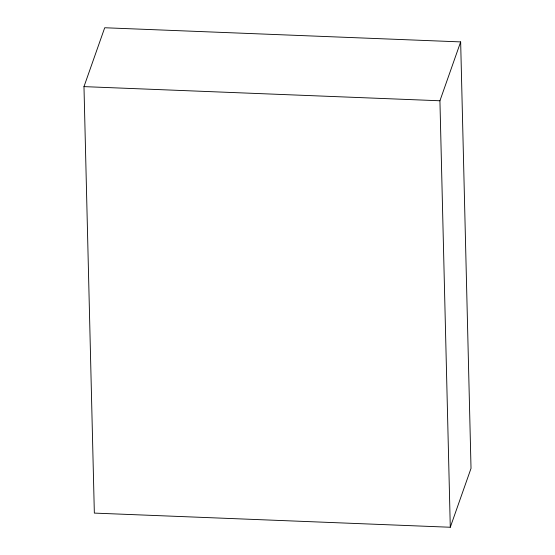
<?xml version="1.0" encoding="UTF-8"?>
<svg xmlns="http://www.w3.org/2000/svg" width="555" height="555" viewBox="0 0 555 555"><rect width="100%" height="100%" fill="white"/><g stroke="black" fill="none" stroke-linecap="round" stroke-linejoin="round"><path stroke-width="0.83" d="M83.978 86.622L104.715 27.75L460.657 41.902L471.022 468.378L450.285 527.25L94.343 513.097L83.978 86.622L439.928 100.774L460.657 41.902M439.928 100.774L450.285 527.25"/></g></svg>
